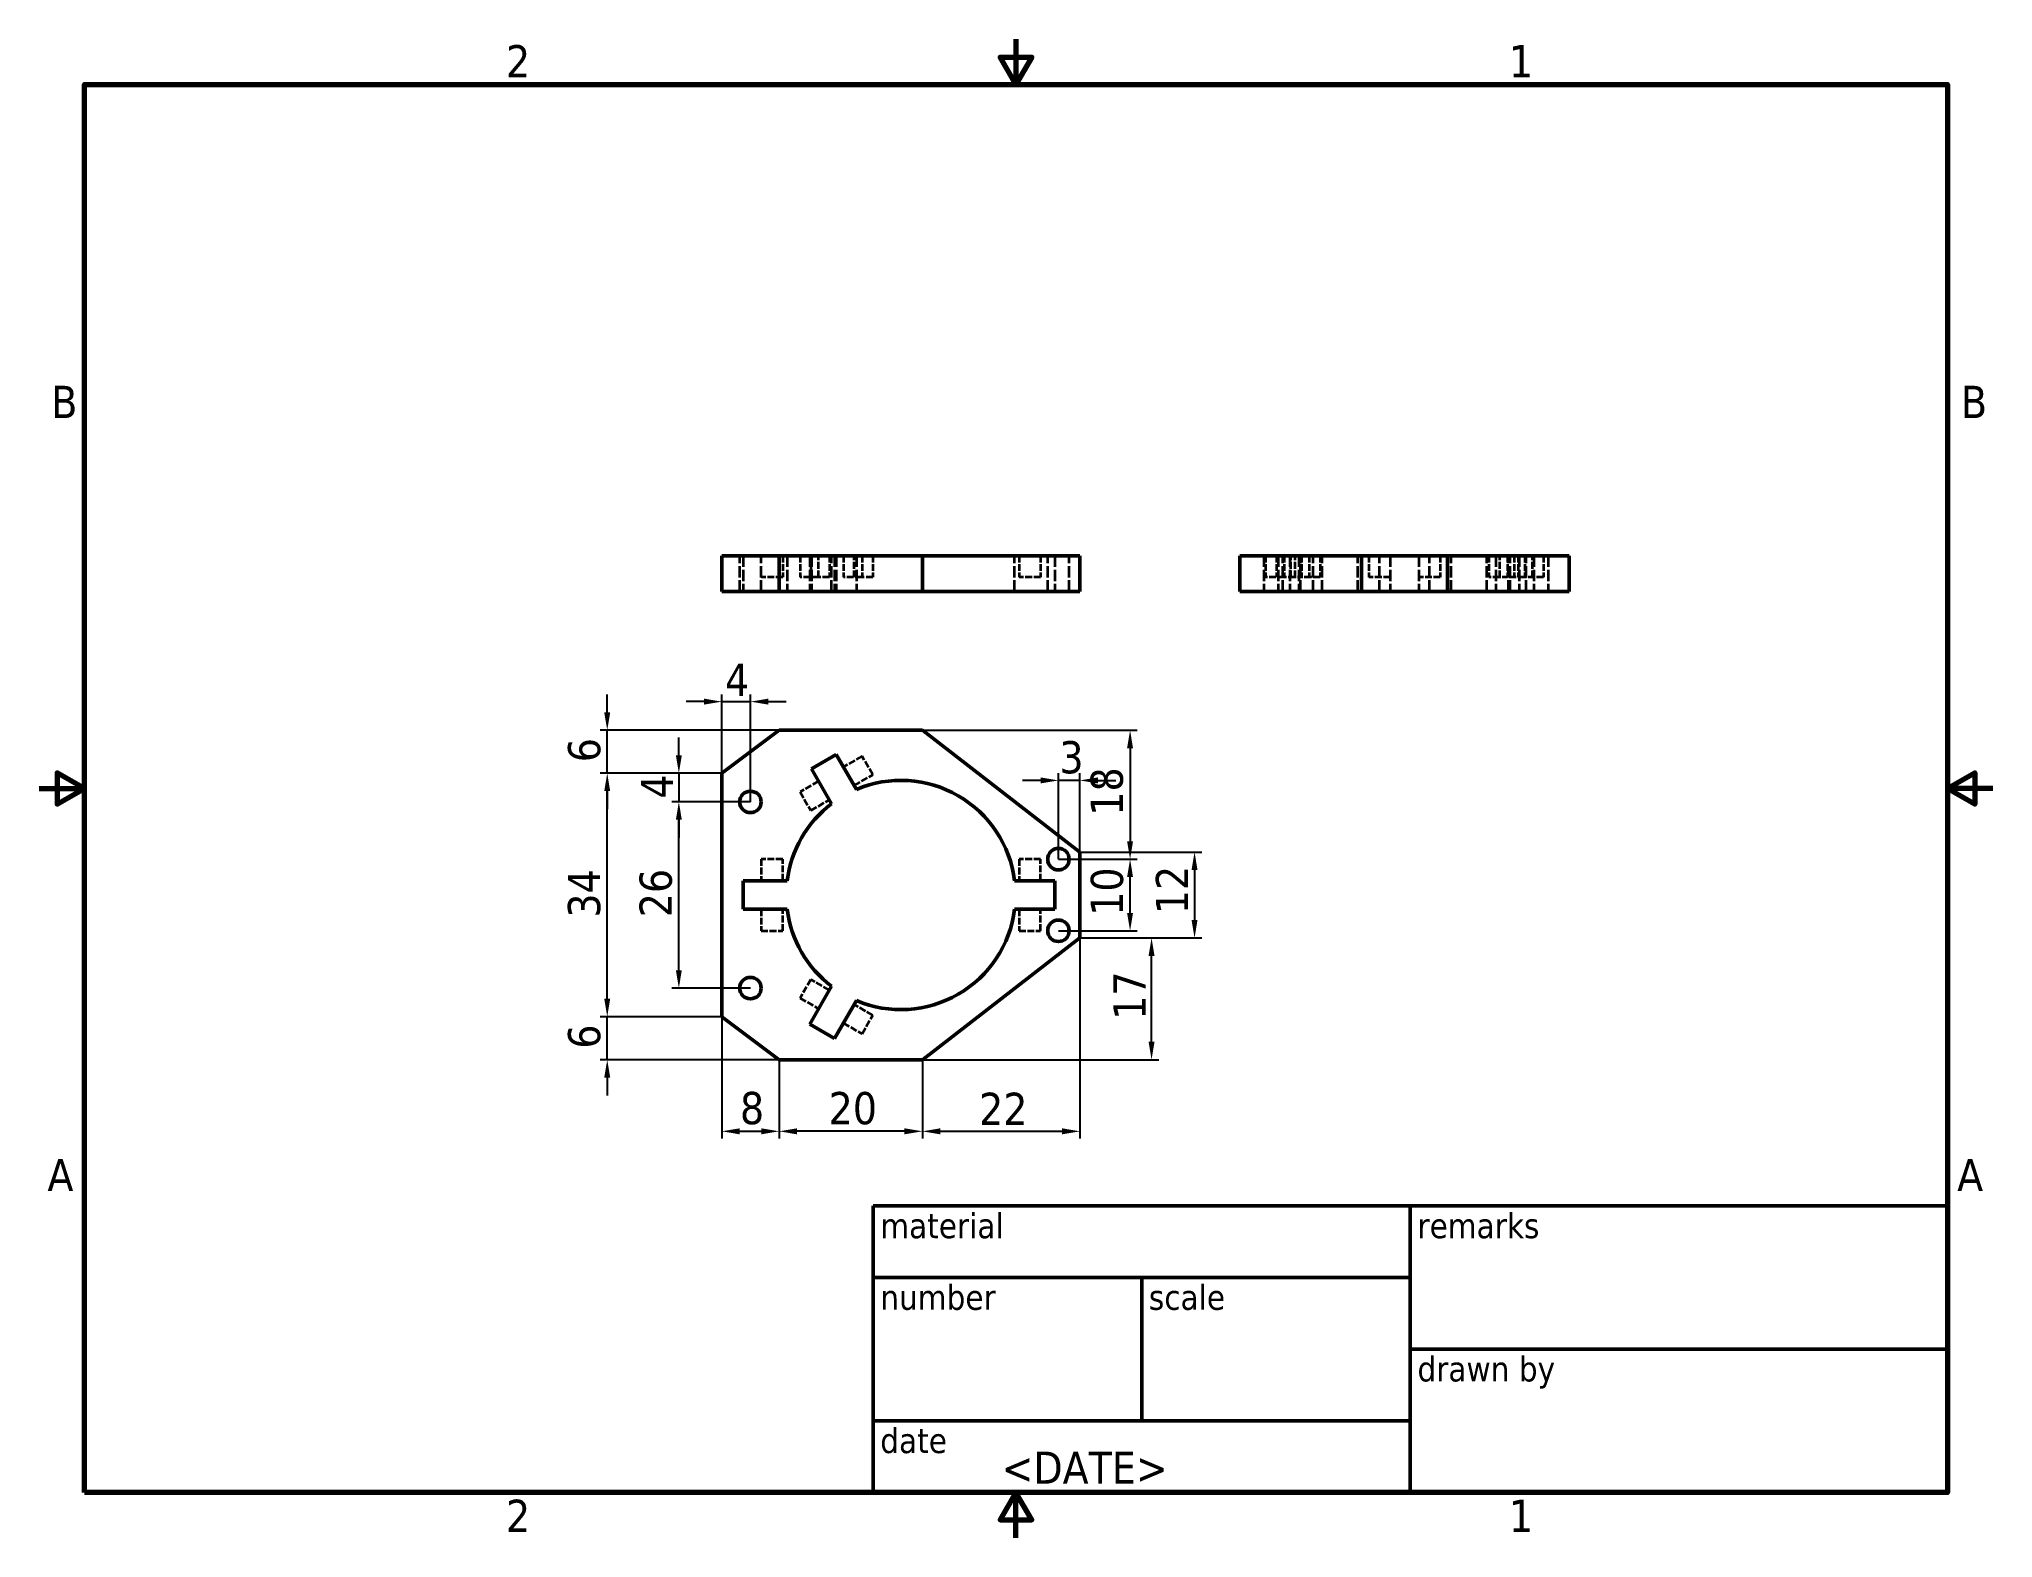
# Model space of a CAD drawing. Header units: millimetres. Extents: x 3 to 276, y 3 to 213.
import ezdxf

# ---------------------------------------------------------------- set-up
doc = ezdxf.new("R2010")
doc.units = ezdxf.units.MM
doc.linetypes.add('DASHED', pattern=[0.2067, 0.1654, -0.0413])
for name, color, linetype, lineweight in [('Border (ISO)', 7, 'Continuous', 70), ('Dimension (ISO)', 7, 'Continuous', 25), ('Hidden (ISO)', 7, 'DASHED', 35), ('Title (ISO)', 7, 'Continuous', 50), ('Visible (ISO)', 7, 'Continuous', 50)]:
    doc.layers.add(name, color=color, linetype=linetype, lineweight=lineweight)
doc.styles.add('Note Text (JIS)', font='tahoma.ttf')
doc.dimstyles.new('Default (JIS)', dxfattribs={"dimtxt": 4.5, "dimasz": 2.5, "dimexe": 1, "dimexo": 0, "dimgap": 0.8, "dimtad": 1, "dimrnd": 1e-08, "dimdsep": 46, "dimtxsty": 'Note Text (JIS)', "dimcen": 0.09, "dimdle": 10, "dimclrd": 256, "dimclre": 256, "dimclrt": 256, "dimadec": 0, "dimazin": 2, "dimtfac": 0.777778, "dimtmove": 0, "dimatfit": 3, "dimfxl": 1, "dimtolj": 1, "dimtzin": 0, "dimlwd": -1, "dimlwe": -1, "dimarcsym": 0})

# ---------------------------------------------------------------- blocks, each defined once
blk = doc.blocks.new('図面枠 既定の図面枠')
at = {"layer": 'Border (ISO)', "flags": 128}
for points in [[(139.7, 212.6), (139.7, 206.25), (137.5, 210.06), (141.9, 210.06), (139.7, 206.25)], [(9.65, 9.65), (9.65, 206.25), (269.75, 206.25), (269.75, 9.65), (9.65, 9.65)], [(3.3, 107.95), (9.65, 107.95), (5.84, 110.15), (5.84, 105.75), (9.65, 107.95)], [(276.1, 107.95), (269.75, 107.95), (273.56, 110.15), (273.56, 105.75), (269.75, 107.95)], [(139.7, 3.3), (139.7, 9.65), (137.5, 5.84), (141.9, 5.84), (139.7, 9.65)]]:
    blk.add_lwpolyline(points, dxfattribs=at)
at = {"layer": 'Border (ISO)', "char_height": 4.5, "attachment_point": 7, "style": 'Note Text (JIS)'}
for s, insert in [('2', (68.49, 207.26)), ('1', (208.53, 207.26)), ('B', (5.01, 159.68)), ('B', (271.64, 159.68)), ('A', (4.47, 51.73)), ('A', (271.1, 51.73)), ('2', (68.49, 4.14)), ('1', (208.53, 4.14))]:
    blk.add_mtext(s, dxfattribs=dict(at, insert=insert))
blk = doc.blocks.new('表題欄 robo')
at = {"layer": 'Title (ISO)'}
for p, q in [((51.83, 70.95), (51.83, 110.95)), ((51.83, 110.95), (201.83, 110.95)), ((126.83, 100.95), (126.83, 110.95)), ((201.83, 110.95), (201.83, 70.95)), ((51.83, 100.95), (126.83, 100.95)), ((89.33, 80.95), (89.33, 100.95)), ((126.83, 100.95), (126.83, 90.95)), ((201.83, 90.95), (126.83, 90.95)), ((126.83, 90.95), (126.83, 70.95)), ((126.83, 80.95), (51.83, 80.95)), ((201.83, 70.95), (51.83, 70.95))]:
    blk.add_line(p, q, dxfattribs=at)
at = {"layer": 'Title (ISO)', "attachment_point": 1, "style": 'Note Text (JIS)'}
for s, insert, char_height in [('\\fTahoma|b0|i0;\\H3.5000;material', (52.83, 109.95), 3.5), ('\\fTahoma|b0|i0;\\H3.5000;remarks', (127.83, 109.95), 3.5), ('\\fTahoma|b0|i0;\\H3.5000;number', (52.83, 99.95), 3.5), ('\\fTahoma|b0|i0;\\H3.5000;scale', (90.33, 99.95), 3.5), ('\\fTahoma|b0|i0;\\H3.5000;drawn by', (127.83, 89.95), 3.5), ('\\fTahoma|b0|i0;\\H3.5000;date', (52.83, 79.95), 3.5), ('\\fTahoma|b0|i0; <DATE> ', (68.07, 76.66), 4.5)]:
    blk.add_mtext(s, dxfattribs=dict(at, insert=insert, char_height=char_height))
blk = doc.blocks.new('*D5')
at = {"layer": 'Defpoints', "color": 0, "transparency": 16777216}
for p in [(82.63, 116.08), (106.63, 116.08), (98.63, 110.08)]:
    blk.add_point(p, dxfattribs=at)
at = {"layer": 'Dimension (ISO)', "transparency": 16777216}
for p, q in [((82.63, 118.58), (82.63, 121.08)), ((106.63, 116.08), (81.63, 116.08)), ((82.63, 110.08), (82.63, 116.08)), ((98.63, 110.08), (81.63, 110.08)), ((82.63, 107.58), (82.63, 105.08))]:
    blk.add_line(p, q, dxfattribs=at)
for points in [[(82.21, 118.58), (83.04, 118.58), (82.63, 116.08)], [(82.21, 107.58), (83.04, 107.58), (82.63, 110.08)]]:
    blk.add_solid(points, dxfattribs=at)
at = {"layer": 'Dimension (ISO)', "transparency": 16777216, "insert": (77.15, 111.62), "char_height": 4.5, "attachment_point": 1, "rotation": 90, "style": 'Note Text (JIS)'}
blk.add_mtext('\\A1;6', dxfattribs=at)
blk = doc.blocks.new('*D6')
at = {"layer": 'Defpoints', "color": 0, "transparency": 16777216}
for p in [(82.63, 76.08), (98.63, 76.08), (106.63, 70.08)]:
    blk.add_point(p, dxfattribs=at)
at = {"layer": 'Dimension (ISO)', "transparency": 16777216}
for p, q in [((82.63, 78.58), (82.63, 81.08)), ((98.63, 76.08), (81.63, 76.08)), ((82.63, 70.08), (82.63, 76.08)), ((106.63, 70.08), (81.63, 70.08)), ((82.63, 67.58), (82.63, 65.08))]:
    blk.add_line(p, q, dxfattribs=at)
for points in [[(82.21, 78.58), (83.04, 78.58), (82.63, 76.08)], [(82.21, 67.58), (83.04, 67.58), (82.63, 70.08)]]:
    blk.add_solid(points, dxfattribs=at)
at = {"layer": 'Dimension (ISO)', "transparency": 16777216, "insert": (77.15, 71.62), "char_height": 4.5, "attachment_point": 1, "rotation": 90, "style": 'Note Text (JIS)'}
blk.add_mtext('\\A1;6', dxfattribs=at)
blk = doc.blocks.new('*D7')
at = {"layer": 'Defpoints', "color": 0, "transparency": 16777216}
for p in [(82.63, 110.08), (98.63, 110.08), (98.63, 76.08)]:
    blk.add_point(p, dxfattribs=at)
at = {"layer": 'Dimension (ISO)', "transparency": 16777216}
for p, q in [((98.63, 110.08), (81.63, 110.08)), ((82.63, 78.58), (82.63, 107.58)), ((98.63, 76.08), (81.63, 76.08))]:
    blk.add_line(p, q, dxfattribs=at)
for points in [[(82.21, 107.58), (83.04, 107.58), (82.63, 110.08)], [(82.21, 78.58), (83.04, 78.58), (82.63, 76.08)]]:
    blk.add_solid(points, dxfattribs=at)
at = {"layer": 'Dimension (ISO)', "transparency": 16777216, "insert": (77.14, 89.92), "char_height": 4.5, "attachment_point": 1, "rotation": 90, "style": 'Note Text (JIS)'}
blk.add_mtext('\\A1;34', dxfattribs=at)
blk = doc.blocks.new('*D8')
at = {"layer": 'Defpoints', "color": 0, "transparency": 16777216}
for p in [(106.63, 70.08), (126.63, 70.08), (106.63, 60.08)]:
    blk.add_point(p, dxfattribs=at)
at = {"layer": 'Dimension (ISO)', "transparency": 16777216}
for p, q in [((106.63, 70.08), (106.63, 59.08)), ((126.63, 70.08), (126.63, 59.08)), ((124.13, 60.08), (109.13, 60.08))]:
    blk.add_line(p, q, dxfattribs=at)
for points in [[(109.13, 60.5), (109.13, 59.66), (106.63, 60.08)], [(124.13, 60.5), (124.13, 59.66), (126.63, 60.08)]]:
    blk.add_solid(points, dxfattribs=at)
at = {"layer": 'Dimension (ISO)', "transparency": 16777216, "insert": (113.54, 65.57), "char_height": 4.5, "attachment_point": 1, "style": 'Note Text (JIS)'}
blk.add_mtext('\\A1;20', dxfattribs=at)
blk = doc.blocks.new('*D9')
at = {"layer": 'Defpoints', "color": 0, "transparency": 16777216}
for p in [(98.63, 76.08), (106.63, 70.08), (106.63, 60.08)]:
    blk.add_point(p, dxfattribs=at)
at = {"layer": 'Dimension (ISO)', "transparency": 16777216}
for p, q in [((98.63, 76.08), (98.63, 59.08)), ((106.63, 70.08), (106.63, 59.08)), ((101.13, 60.08), (104.13, 60.08))]:
    blk.add_line(p, q, dxfattribs=at)
for points in [[(101.13, 60.5), (101.13, 59.66), (98.63, 60.08)], [(104.13, 60.5), (104.13, 59.66), (106.63, 60.08)]]:
    blk.add_solid(points, dxfattribs=at)
at = {"layer": 'Dimension (ISO)', "transparency": 16777216, "insert": (101.16, 65.58), "char_height": 4.5, "attachment_point": 1, "style": 'Note Text (JIS)'}
blk.add_mtext('\\A1;8', dxfattribs=at)
blk = doc.blocks.new('*D10')
at = {"layer": 'Defpoints', "color": 0, "transparency": 16777216}
for p in [(148.63, 87.08), (126.63, 70.08), (148.63, 60.08)]:
    blk.add_point(p, dxfattribs=at)
at = {"layer": 'Dimension (ISO)', "transparency": 16777216}
for p, q in [((148.63, 87.08), (148.63, 59.08)), ((126.63, 70.08), (126.63, 59.08)), ((129.13, 60.08), (146.13, 60.08))]:
    blk.add_line(p, q, dxfattribs=at)
for points in [[(129.13, 60.5), (129.13, 59.66), (126.63, 60.08)], [(146.13, 60.5), (146.13, 59.66), (148.63, 60.08)]]:
    blk.add_solid(points, dxfattribs=at)
at = {"layer": 'Dimension (ISO)', "transparency": 16777216, "insert": (134.55, 65.47), "char_height": 4.5, "attachment_point": 1, "style": 'Note Text (JIS)'}
blk.add_mtext('\\A1;22', dxfattribs=at)
blk = doc.blocks.new('*D11')
at = {"layer": 'Defpoints', "color": 0, "transparency": 16777216}
for p in [(148.63, 87.08), (158.63, 87.08), (126.63, 70.08)]:
    blk.add_point(p, dxfattribs=at)
at = {"layer": 'Dimension (ISO)', "transparency": 16777216}
for p, q in [((148.63, 87.08), (159.63, 87.08)), ((158.63, 72.58), (158.63, 84.58)), ((126.63, 70.08), (159.63, 70.08))]:
    blk.add_line(p, q, dxfattribs=at)
for points in [[(158.21, 84.58), (159.04, 84.58), (158.63, 87.08)], [(158.21, 72.58), (159.04, 72.58), (158.63, 70.08)]]:
    blk.add_solid(points, dxfattribs=at)
at = {"layer": 'Dimension (ISO)', "transparency": 16777216, "insert": (153.31, 75.65), "char_height": 4.5, "attachment_point": 1, "rotation": 90, "style": 'Note Text (JIS)'}
blk.add_mtext('\\A1;17', dxfattribs=at)
blk = doc.blocks.new('*D12')
at = {"layer": 'Defpoints', "color": 0, "transparency": 16777216}
for p in [(148.63, 99.08), (148.63, 87.08), (164.63, 87.08)]:
    blk.add_point(p, dxfattribs=at)
at = {"layer": 'Dimension (ISO)', "transparency": 16777216}
for p, q in [((148.63, 99.08), (165.63, 99.08)), ((164.63, 96.58), (164.63, 89.58)), ((148.63, 87.08), (165.63, 87.08))]:
    blk.add_line(p, q, dxfattribs=at)
for points in [[(164.21, 96.58), (165.04, 96.58), (164.63, 99.08)], [(164.21, 89.58), (165.04, 89.58), (164.63, 87.08)]]:
    blk.add_solid(points, dxfattribs=at)
at = {"layer": 'Dimension (ISO)', "transparency": 16777216, "insert": (159.23, 90.4), "char_height": 4.5, "attachment_point": 1, "rotation": 90, "style": 'Note Text (JIS)'}
blk.add_mtext('\\A1;12', dxfattribs=at)
blk = doc.blocks.new('*D13')
at = {"layer": 'Defpoints', "color": 0, "transparency": 16777216}
for p in [(92.63, 106.08), (102.63, 106.08), (102.63, 80.08)]:
    blk.add_point(p, dxfattribs=at)
at = {"layer": 'Dimension (ISO)', "transparency": 16777216}
for p, q in [((102.63, 106.08), (91.63, 106.08)), ((92.63, 82.58), (92.63, 103.58)), ((102.63, 80.08), (91.63, 80.08))]:
    blk.add_line(p, q, dxfattribs=at)
for points in [[(92.21, 103.58), (93.04, 103.58), (92.63, 106.08)], [(92.21, 82.58), (93.04, 82.58), (92.63, 80.08)]]:
    blk.add_solid(points, dxfattribs=at)
at = {"layer": 'Dimension (ISO)', "transparency": 16777216, "insert": (87.14, 89.97), "char_height": 4.5, "attachment_point": 1, "rotation": 90, "style": 'Note Text (JIS)'}
blk.add_mtext('\\A1;26', dxfattribs=at)
blk = doc.blocks.new('*D14')
at = {"layer": 'Defpoints', "color": 0, "transparency": 16777216}
for p in [(98.63, 110.08), (92.63, 106.08), (102.63, 106.08)]:
    blk.add_point(p, dxfattribs=at)
at = {"layer": 'Dimension (ISO)', "transparency": 16777216}
for p, q in [((92.63, 112.58), (92.63, 115.08)), ((98.63, 110.08), (91.63, 110.08)), ((92.63, 110.08), (92.63, 106.08)), ((102.63, 106.08), (91.63, 106.08)), ((92.63, 103.58), (92.63, 101.08))]:
    blk.add_line(p, q, dxfattribs=at)
for points in [[(92.21, 112.58), (93.04, 112.58), (92.63, 110.08)], [(92.21, 103.58), (93.04, 103.58), (92.63, 106.08)]]:
    blk.add_solid(points, dxfattribs=at)
at = {"layer": 'Dimension (ISO)', "transparency": 16777216, "insert": (87.33, 106.53), "char_height": 4.5, "attachment_point": 1, "rotation": 90, "style": 'Note Text (JIS)'}
blk.add_mtext('\\A1;4', dxfattribs=at)
blk = doc.blocks.new('*D15')
at = {"layer": 'Defpoints', "color": 0, "transparency": 16777216}
for p in [(102.63, 120.08), (98.63, 110.08), (102.63, 106.08)]:
    blk.add_point(p, dxfattribs=at)
at = {"layer": 'Dimension (ISO)', "transparency": 16777216}
for p, q in [((96.13, 120.08), (93.63, 120.08)), ((98.63, 110.08), (98.63, 121.08)), ((98.63, 120.08), (102.63, 120.08)), ((102.63, 106.08), (102.63, 121.08)), ((105.13, 120.08), (107.63, 120.08))]:
    blk.add_line(p, q, dxfattribs=at)
for points in [[(96.13, 120.5), (96.13, 119.66), (98.63, 120.08)], [(105.13, 120.5), (105.13, 119.66), (102.63, 120.08)]]:
    blk.add_solid(points, dxfattribs=at)
at = {"layer": 'Dimension (ISO)', "transparency": 16777216, "insert": (99.07, 125.38), "char_height": 4.5, "attachment_point": 1, "style": 'Note Text (JIS)'}
blk.add_mtext('\\A1;4', dxfattribs=at)
blk = doc.blocks.new('*D16')
at = {"layer": 'Defpoints', "color": 0, "transparency": 16777216}
for p in [(145.63, 109.08), (148.63, 99.08), (145.63, 98.08)]:
    blk.add_point(p, dxfattribs=at)
at = {"layer": 'Dimension (ISO)', "transparency": 16777216}
for p, q in [((145.63, 98.08), (145.63, 110.08)), ((148.63, 99.08), (148.63, 110.08)), ((143.13, 109.08), (140.63, 109.08)), ((148.63, 109.08), (145.63, 109.08)), ((151.13, 109.08), (153.63, 109.08))]:
    blk.add_line(p, q, dxfattribs=at)
for points in [[(143.13, 109.5), (143.13, 108.66), (145.63, 109.08)], [(151.13, 109.5), (151.13, 108.66), (148.63, 109.08)]]:
    blk.add_solid(points, dxfattribs=at)
at = {"layer": 'Dimension (ISO)', "transparency": 16777216, "insert": (145.76, 114.57), "char_height": 4.5, "attachment_point": 1, "style": 'Note Text (JIS)'}
blk.add_mtext('\\A1;3', dxfattribs=at)
blk = doc.blocks.new('*D17')
at = {"layer": 'Defpoints', "color": 0, "transparency": 16777216}
for p in [(145.63, 98.08), (155.63, 98.08), (145.63, 88.08)]:
    blk.add_point(p, dxfattribs=at)
at = {"layer": 'Dimension (ISO)', "transparency": 16777216}
for p, q in [((145.63, 98.08), (156.63, 98.08)), ((155.63, 90.58), (155.63, 95.58)), ((145.63, 88.08), (156.63, 88.08))]:
    blk.add_line(p, q, dxfattribs=at)
for points in [[(155.21, 95.58), (156.04, 95.58), (155.63, 98.08)], [(155.21, 90.58), (156.04, 90.58), (155.63, 88.08)]]:
    blk.add_solid(points, dxfattribs=at)
at = {"layer": 'Dimension (ISO)', "transparency": 16777216, "insert": (150.14, 90.17), "char_height": 4.5, "attachment_point": 1, "rotation": 90, "style": 'Note Text (JIS)'}
blk.add_mtext('\\A1;10', dxfattribs=at)
blk = doc.blocks.new('*D18')
at = {"layer": 'Defpoints', "color": 0, "transparency": 16777216}
for p in [(126.63, 116.08), (145.63, 98.08), (155.63, 98.08)]:
    blk.add_point(p, dxfattribs=at)
at = {"layer": 'Dimension (ISO)', "transparency": 16777216}
for p, q in [((126.63, 116.08), (156.63, 116.08)), ((155.63, 113.58), (155.63, 100.58)), ((145.63, 98.08), (156.63, 98.08))]:
    blk.add_line(p, q, dxfattribs=at)
for points in [[(155.21, 113.58), (156.04, 113.58), (155.63, 116.08)], [(155.21, 100.58), (156.04, 100.58), (155.63, 98.08)]]:
    blk.add_solid(points, dxfattribs=at)
at = {"layer": 'Dimension (ISO)', "transparency": 16777216, "insert": (150.12, 104.15), "char_height": 4.5, "attachment_point": 1, "rotation": 90, "style": 'Note Text (JIS)'}
blk.add_mtext('\\A1;18', dxfattribs=at)

msp = doc.modelspace()

# ---------------------------------------------------------------- linework, layer by layer
at = {"layer": 'Hidden (ISO)', "ltscale": 9.523383}
for p, q in [((101.125, 135.457), (101.125, 140.457)), ((101.625, 140.457), (101.625, 135.457)), ((104.125, 135.457), (104.125, 140.457)), ((107.751, 140.457), (107.751, 135.457)), ((110.893, 140.457), (110.893, 135.457)), ((111.143, 140.457), (111.143, 135.457)), ((113.956, 135.457), (113.956, 140.457)), ((114.357, 140.457), (114.357, 135.457)), ((114.607, 140.457), (114.607, 135.457)), ((117.42, 140.457), (117.42, 135.457)), ((139.5, 135.457), (139.5, 140.457)), ((144.125, 135.457), (144.125, 140.457)), ((145.125, 140.457), (145.125, 135.457)), ((147.125, 135.457), (147.125, 140.457)), ((174.325, 140.457), (174.325, 135.457)), ((176.325, 140.457), (176.325, 135.457)), ((176.945, 135.457), (176.945, 140.457)), ((177.945, 140.457), (177.945, 135.457)), ((179.197, 140.457), (179.197, 135.457)), ((179.445, 135.457), (179.445, 140.457)), ((181.197, 135.457), (181.197, 140.457)), ((182.445, 135.457), (182.445, 140.457)), ((187.445, 135.457), (187.445, 140.457)), ((190.445, 135.457), (190.445, 140.457)), ((191.945, 140.457), (191.945, 135.457)), ((195.945, 140.457), (195.945, 135.457)), ((197.445, 135.457), (197.445, 140.457)), ((200.445, 135.457), (200.445, 140.457)), ((205.445, 135.457), (205.445, 140.457)), ((206.692, 140.457), (206.692, 135.457)), ((208.445, 135.457), (208.445, 140.457)), ((208.692, 135.457), (208.692, 140.457)), ((209.945, 140.457), (209.945, 135.457)), ((210.945, 135.457), (210.945, 140.457)), ((211.997, 140.457), (211.997, 135.457)), ((213.997, 140.457), (213.997, 135.457))]:
    msp.add_line(p, q, dxfattribs=at)
at = {"layer": 'Hidden (ISO)', "ltscale": 5.71399}
for p, q in [((107.125, 140.457), (107.125, 137.457)), ((109.545, 140.457), (109.545, 137.457)), ((111.045, 140.457), (111.045, 137.457)), ((112.143, 137.457), (112.143, 140.457)), ((113.643, 140.457), (113.643, 137.457)), ((115.607, 140.457), (115.607, 137.457)), ((117.107, 137.457), (117.107, 140.457)), ((118.205, 140.457), (118.205, 137.457)), ((119.705, 140.457), (119.705, 137.457)), ((140.125, 140.457), (140.125, 137.457)), ((143.125, 140.457), (143.125, 137.457)), ((174.557, 140.457), (174.557, 137.457)), ((176.057, 140.457), (176.057, 137.457)), ((177.155, 140.457), (177.155, 137.457)), ((178.057, 137.457), (178.057, 140.457)), ((178.655, 137.457), (178.655, 140.457)), ((179.557, 140.457), (179.557, 137.457)), ((180.655, 140.457), (180.655, 137.457)), ((182.155, 140.457), (182.155, 137.457)), ((188.945, 140.457), (188.945, 137.457)), ((198.945, 140.457), (198.945, 137.457)), ((205.734, 140.457), (205.734, 137.457)), ((207.234, 137.457), (207.234, 140.457)), ((208.332, 140.457), (208.332, 137.457)), ((209.234, 140.457), (209.234, 137.457)), ((209.832, 140.457), (209.832, 137.457)), ((210.734, 140.457), (210.734, 137.457)), ((211.832, 137.457), (211.832, 140.457)), ((213.332, 140.457), (213.332, 137.457)), ((107.125, 137.457), (104.125, 137.457)), ((112.143, 137.457), (109.545, 137.457)), ((113.643, 137.457), (112.143, 137.457)), ((118.205, 137.457), (115.607, 137.457)), ((119.705, 137.457), (118.205, 137.457)), ((143.125, 137.457), (140.125, 137.457)), ((177.155, 137.457), (174.557, 137.457)), ((178.655, 137.457), (177.155, 137.457)), ((182.155, 137.457), (180.655, 137.457)), ((191.945, 137.457), (188.945, 137.457)), ((198.945, 137.457), (195.945, 137.457)), ((207.234, 137.457), (205.734, 137.457)), ((210.734, 137.457), (209.234, 137.457)), ((213.332, 137.457), (210.734, 137.457)), ((118.205, 112.466), (115.607, 110.966)), ((119.705, 109.868), (118.205, 112.466)), ((117.107, 108.368), (119.705, 109.868)), ((112.143, 108.966), (109.545, 107.466)), ((109.545, 107.466), (111.045, 104.868)), ((111.045, 104.868), (113.643, 106.368)), ((104.125, 98.079), (104.125, 95.079)), ((107.125, 98.079), (104.125, 98.079)), ((107.125, 95.079), (107.125, 98.079)), ((140.125, 98.079), (140.125, 95.079)), ((143.125, 98.079), (140.125, 98.079)), ((143.125, 95.079), (143.125, 98.079)), ((104.125, 91.079), (104.125, 88.079)), ((107.125, 88.079), (107.125, 91.079)), ((140.125, 91.079), (140.125, 88.079)), ((143.125, 88.079), (143.125, 91.079)), ((104.125, 88.079), (107.125, 88.079)), ((140.125, 88.079), (143.125, 88.079)), ((111.045, 81.29), (109.545, 78.691)), ((113.643, 79.79), (111.045, 81.29)), ((109.545, 78.691), (112.143, 77.191)), ((119.705, 76.29), (117.107, 77.79)), ((115.607, 75.191), (118.205, 73.691)), ((118.205, 73.691), (119.705, 76.29))]:
    msp.add_line(p, q, dxfattribs=at)
at = {"layer": 'Hidden (ISO)', "ltscale": 4.398608}
for p, q in [((180.655, 137.457), (178.655, 137.457)), ((209.234, 137.457), (207.234, 137.457))]:
    msp.add_line(p, q, dxfattribs=at)
at = {"layer": 'Visible (ISO)'}
for p, q in [((98.625, 140.457), (106.625, 140.457)), ((98.625, 135.457), (98.625, 140.457)), ((106.625, 140.457), (126.625, 140.457)), ((106.625, 135.457), (106.625, 140.457)), ((126.625, 140.457), (148.625, 140.457)), ((126.625, 135.457), (126.625, 140.457)), ((148.625, 135.457), (148.625, 140.457)), ((170.945, 140.457), (187.945, 140.457)), ((170.945, 135.457), (170.945, 140.457)), ((187.945, 140.457), (199.945, 140.457)), ((187.945, 135.457), (187.945, 140.457)), ((199.945, 140.457), (216.945, 140.457)), ((199.945, 135.457), (199.945, 140.457)), ((216.945, 135.457), (216.945, 140.457)), ((98.625, 135.457), (106.625, 135.457)), ((106.625, 135.457), (126.625, 135.457)), ((126.625, 135.457), (148.625, 135.457)), ((170.945, 135.457), (187.945, 135.457)), ((187.945, 135.457), (199.945, 135.457)), ((199.945, 135.457), (216.945, 135.457)), ((98.625, 110.079), (106.625, 116.079)), ((106.625, 116.079), (126.625, 116.079)), ((126.625, 116.079), (148.625, 99.079)), ((111.143, 110.698), (114.607, 112.698)), ((114.607, 112.698), (117.42, 107.827)), ((98.625, 76.079), (98.625, 110.079)), ((113.956, 105.827), (111.143, 110.698)), ((148.625, 99.079), (148.625, 87.079)), ((101.625, 91.079), (101.625, 95.079)), ((101.625, 95.079), (107.751, 95.079)), ((139.5, 95.079), (145.125, 95.079)), ((145.125, 95.079), (145.125, 91.079)), ((107.751, 91.079), (101.625, 91.079)), ((145.125, 91.079), (139.5, 91.079)), ((148.625, 87.079), (126.625, 70.079)), ((110.893, 75.026), (113.956, 80.331)), ((117.42, 78.331), (114.357, 73.026)), ((106.625, 70.079), (98.625, 76.079)), ((114.357, 73.026), (110.893, 75.026)), ((126.625, 70.079), (106.625, 70.079))]:
    msp.add_line(p, q, dxfattribs=at)
for centre in [(102.625, 106.079), (145.625, 98.079), (145.625, 88.079), (102.625, 80.079)]:
    msp.add_circle(centre, 1.5, dxfattribs=at)
for start, end in [(7.18076, 112.81924), (127.18076, 172.81924), (187.18076, 232.81924), (247.18076, 352.81924)]:
    msp.add_arc((123.625, 93.079), 16, start, end, dxfattribs=at)

# ---------------------------------------------------------------- block references
for name, p in [('図面枠 既定の図面枠', (0, 0)), ('表題欄 robo', (67.92, -61.296))]:
    msp.add_blockref(name, p)

# ---------------------------------------------------------------- dimensions: what is measured, and where the dimension line sits
at = {"layer": 'Dimension (ISO)'}
dim = msp.add_linear_dim(base=(102.625, 120.079), p1=(98.625, 110.079), p2=(102.625, 106.079), dimstyle='Default (JIS)', override={"dimgap": 0.8, "dimdec": 2, "dimtol": 0, "dimlim": 0, "dimtp": 0, "dimtm": 0, "dimtdec": 2, "dimtofl": 1, "dimatfit": 1}, dxfattribs=at)
dim.commit()
dim.dimension.update_dxf_attribs({"geometry": '*D15', "text_midpoint": (100.625, 120.079), "dimtype": 160})
for base, p1, p2, angle, override, picture, middle in [((82.625, 116.079), (98.625, 110.079), (106.625, 116.079), 90, {"dimgap": 0.8, "dimdec": 2, "dimtol": 0, "dimlim": 0, "dimtp": 0, "dimtm": 0, "dimtdec": 2, "dimtofl": 1, "dimatfit": 1}, '*D5', (82.625, 113.079)), ((92.625, 106.079), (98.625, 110.079), (102.625, 106.079), 90, {"dimgap": 0.8, "dimdec": 2, "dimtol": 0, "dimlim": 0, "dimtp": 0, "dimtm": 0, "dimtdec": 2, "dimtofl": 1, "dimatfit": 1}, '*D14', (92.625, 108.079)), ((155.625, 98.079), (126.625, 116.079), (145.625, 98.079), 270, {"dimgap": 0.8, "dimdec": 2, "dimtol": 0, "dimlim": 0, "dimtp": 0, "dimtm": 0, "dimtdec": 2, "dimtofl": 0, "dimatfit": 1}, '*D18', (155.625, 107.079)), ((145.625, 109.079), (148.625, 99.079), (145.625, 98.079), 180, {"dimgap": 0.8, "dimdec": 2, "dimtol": 0, "dimlim": 0, "dimtp": 0, "dimtm": 0, "dimtdec": 2, "dimtofl": 1, "dimatfit": 1}, '*D16', (147.125, 109.079)), ((82.625, 110.079), (98.625, 76.079), (98.625, 110.079), 90, {"dimgap": 0.8, "dimdec": 2, "dimtol": 0, "dimlim": 0, "dimtp": 0, "dimtm": 0, "dimtdec": 2, "dimtofl": 0, "dimatfit": 1}, '*D7', (82.625, 93.079)), ((92.625, 106.079), (102.625, 80.079), (102.625, 106.079), 90, {"dimgap": 0.8, "dimdec": 2, "dimtol": 0, "dimlim": 0, "dimtp": 0, "dimtm": 0, "dimtdec": 2, "dimtofl": 0, "dimatfit": 1}, '*D13', (92.625, 93.079)), ((164.625, 87.079), (148.625, 99.079), (148.625, 87.079), 90, {"dimgap": 0.8, "dimdec": 2, "dimtol": 0, "dimlim": 0, "dimtp": 0, "dimtm": 0, "dimtdec": 2, "dimtofl": 0, "dimatfit": 1}, '*D12', (164.625, 93.305)), ((155.625, 98.079), (145.625, 88.079), (145.625, 98.079), 90, {"dimgap": 0.8, "dimdec": 2, "dimtol": 0, "dimlim": 0, "dimtp": 0, "dimtm": 0, "dimtdec": 2, "dimtofl": 0, "dimatfit": 1}, '*D17', (155.625, 93.079)), ((148.625, 60.079), (126.625, 70.079), (148.625, 87.079), 180, {"dimgap": 0.8, "dimdec": 2, "dimtol": 0, "dimlim": 0, "dimtp": 0, "dimtm": 0, "dimtdec": 2, "dimtofl": 0, "dimatfit": 1}, '*D10', (137.625, 60.079)), ((158.625, 87.079), (126.625, 70.079), (148.625, 87.079), 90, {"dimgap": 0.8, "dimdec": 2, "dimtol": 0, "dimlim": 0, "dimtp": 0, "dimtm": 0, "dimtdec": 2, "dimtofl": 0, "dimatfit": 1}, '*D11', (158.625, 78.579)), ((82.625, 76.079), (106.625, 70.079), (98.625, 76.079), 90, {"dimgap": 0.8, "dimdec": 2, "dimtol": 0, "dimlim": 0, "dimtp": 0, "dimtm": 0, "dimtdec": 2, "dimtofl": 1, "dimatfit": 1}, '*D6', (82.625, 73.079)), ((106.625, 60.079), (98.625, 76.079), (106.625, 70.079), 180, {"dimgap": 0.8, "dimdec": 2, "dimtol": 0, "dimlim": 0, "dimtp": 0, "dimtm": 0, "dimtdec": 2, "dimtofl": 0, "dimatfit": 1}, '*D9', (102.625, 60.079)), ((106.625, 60.079), (126.625, 70.079), (106.625, 70.079), 180, {"dimgap": 0.8, "dimdec": 2, "dimtol": 0, "dimlim": 0, "dimtp": 0, "dimtm": 0, "dimtdec": 2, "dimtofl": 0, "dimatfit": 1}, '*D8', (116.625, 60.079))]:
    dim = msp.add_linear_dim(base=base, p1=p1, p2=p2, angle=angle, dimstyle='Default (JIS)', override=override, dxfattribs=at)
    dim.commit()
    dim.dimension.update_dxf_attribs({"geometry": picture, "text_midpoint": middle, "dimtype": 160})

doc.saveas('drawing.dxf')
